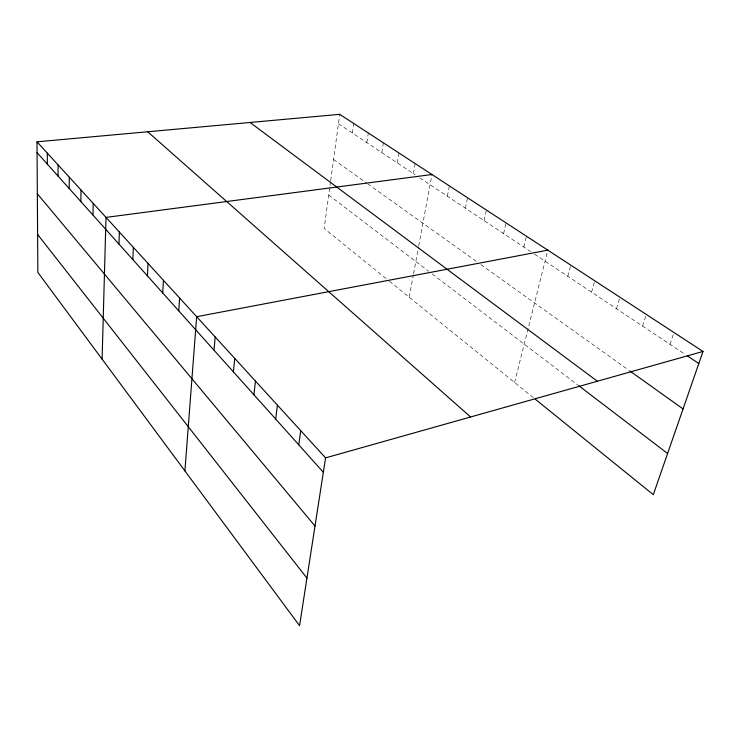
<?xml version="1.0" encoding="UTF-8"?>
<svg xmlns="http://www.w3.org/2000/svg" width="740" height="740" viewBox="0 0 740 740"><rect width="100%" height="100%" fill="white"/><g stroke="black" fill="none" stroke-linecap="round" stroke-linejoin="round"><path stroke-width="0.56" stroke-dasharray="3.7 2.78" d="M330.53 181.707L324.148 228.429L388.537 280.506M330.678 180.588L339.725 114.33M352.397 133.015L353.766 123.497M366.846 142.626L368.307 132.978M381.803 152.579L383.357 142.811M397.306 162.893L398.962 152.995M413.382 173.585L415.149 163.559M409.202 297.23L413.346 274.882M413.549 273.772L418.535 246.864M418.748 245.736L431.947 174.52M447.386 196.211L449.393 185.916M465.386 208.19L467.532 197.746M484.108 220.649L486.393 210.058M503.589 233.618L506.021 222.879M523.883 247.114L526.482 236.236M514.615 382.488L547.813 250.157M567.802 276.344L570.771 265.142M591.602 292.18L594.775 280.812M616.522 308.756L619.916 297.221M642.635 326.137L646.279 314.426M670.033 344.359L673.937 332.482M338.448 123.728L415.233 174.825M419.867 177.905L530.617 251.6M534.465 254.153L685.388 354.571M333.564 159.47L366.772 183.169M367.678 183.825L477.263 262.043M480.871 264.615L628.917 370.287M328.708 195.046L428.58 271.21M432.225 273.985L577.681 384.902M389.407 281.219L535.307 399.23"/><path stroke-width="1.11" d="M58.053 176.102L58.09 164.928M69.209 188.552L69.31 177.212M80.836 201.539L81.011 190.032M92.981 215.1L93.231 203.408M102.102 359.159L106.005 217.403L431.947 174.52M118.955 244.089L119.362 232.036M132.849 259.601L133.357 247.364M147.417 275.872L148.037 263.431M162.708 292.938L163.438 280.303M178.766 310.874L179.626 298.035M184.898 470.908L196.664 316.692L547.813 250.157M214.017 350.224L215.174 336.968M233.415 371.868L234.737 358.391M253.931 394.781L255.448 381.072M275.678 419.062L277.407 405.132M298.775 444.842L300.736 430.68M37 141.821L325.572 457.875L299.561 625.67L37.851 272.431L37 141.821L339.725 114.33L703 351.454L653.309 494.681L535.307 399.23M325.572 457.875L703 351.454M687.303 355.848L698.819 363.516M629.832 370.944L683.057 408.933M250.064 122.47L597.356 381.239M578.578 385.586L667.6 453.481M147.704 131.766L470.603 416.981M37.074 152.671L323.334 472.268M37.342 193.778L315.009 526.029M37.601 234.469L306.933 578.097M47.332 153.143L47.351 164.151"/></g></svg>
